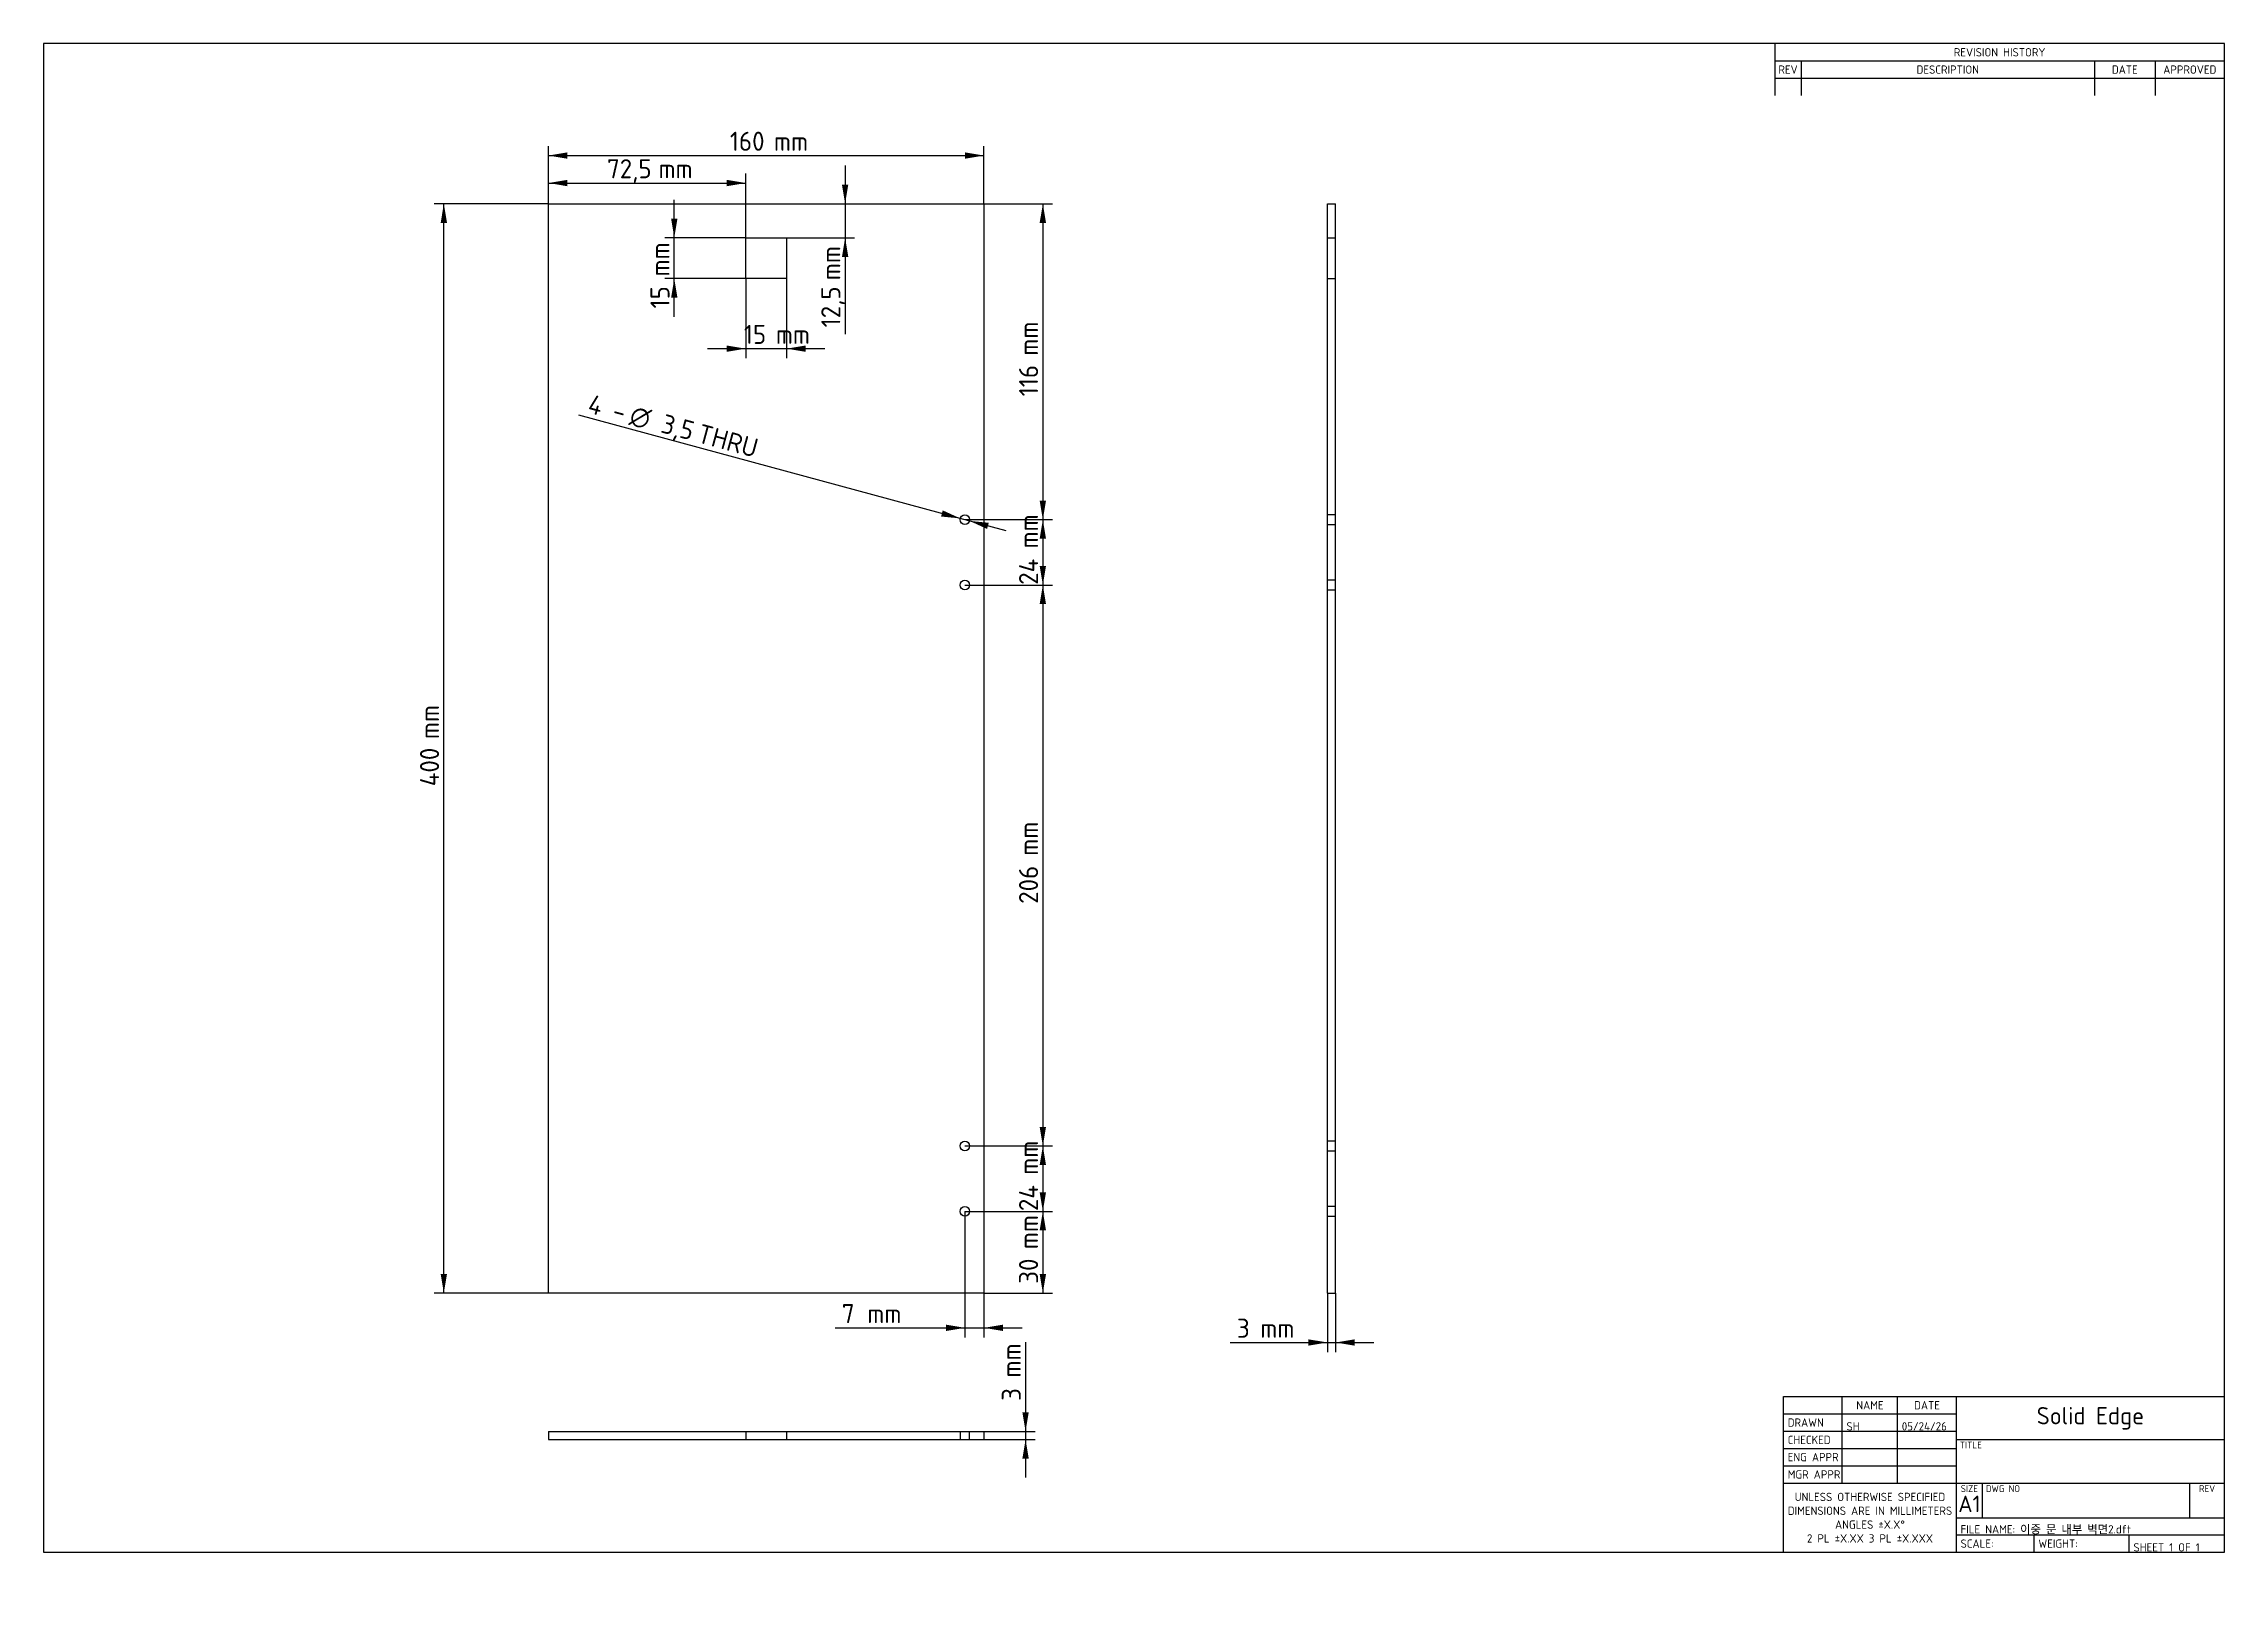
# Model space of a CAD drawing. Header units: millimetres. Extents: x 20 to 821, y 0 to 574.
import ezdxf
from ezdxf.entities.mleader import LeaderData, LeaderLine
from ezdxf.enums import TextEntityAlignment as Align
from ezdxf.lldxf.tags import DXFTag
from ezdxf.math import Vec2, Vec3

# ---------------------------------------------------------------- set-up
doc = ezdxf.new("R2010")
doc.units = ezdxf.units.MM
doc.layers.add('기본값', color=7, linetype='Continuous')
doc.layers.add('이중_문_내부_벽면2', color=7, linetype='Continuous')
doc.styles.add('SEACAD_Solid_Edge_ISO', font='seiso.ttf')
doc.styles.add('SEACAD_Solid_Edge_ISO1_Symbols', font='semeci1.ttf')
tags = doc.linetypes.add('HIDDEN2', pattern=[4.7625, 3.175, -1.5875]).pattern_tags.tags
tags[6:7] = [DXFTag(74, 4), DXFTag(75, 0), DXFTag(340, '0'), DXFTag(46, 0.0), DXFTag(50, 0.0), DXFTag(44, 0.0), DXFTag(45, 0.0)]
tags[4:5] = [DXFTag(74, 4), DXFTag(75, 0), DXFTag(340, '0'), DXFTag(46, 0.0), DXFTag(50, 0.0), DXFTag(44, 0.0), DXFTag(45, 0.0)]
doc.dimstyles.new('ISO_(mm)', dxfattribs={"dimtxt": 7, "dimasz": 7, "dimexe": 3.5, "dimexo": 0, "dimgap": 1.75, "dimtad": 1, "dimtxsty": 'SEACAD_Solid_Edge_ISO', "dimblk1": '_SE_FILLED', "dimblk2": '_SE_FILLED', "dimsah": 1, "dimcen": 3.5, "dimadec": 0, "dimazin": 0, "dimtfac": 0.5, "dimtmove": 0, "dimatfit": 3, "dimfxl": 1, "dimarcsym": 0})

# ---------------------------------------------------------------- blocks, each defined once
blk = doc.blocks.new('SE')
at = {"layer": '이중_문_내부_벽면2', "color": 7, "linetype": 'Continuous'}
for p, q in [((205.39, 515.19), (365.39, 515.19)), ((205.39, 115.19), (205.39, 515.19)), ((365.39, 515.19), (365.39, 115.19)), ((277.89, 487.69), (277.89, 502.69)), ((277.89, 502.69), (292.89, 502.69)), ((292.89, 502.69), (292.89, 487.69)), ((292.89, 487.69), (277.89, 487.69)), ((365.39, 115.19), (205.39, 115.19))]:
    blk.add_line(p, q, dxfattribs=at)
for centre in [(358.39, 399.19), (358.39, 375.19), (358.39, 169.19), (358.39, 145.19)]:
    blk.add_circle(centre, 1.75, dxfattribs=at)
blk = doc.blocks.new('SE1')
at = {"layer": '이중_문_내부_벽면2', "color": 7, "linetype": 'Continuous'}
for p, q in [((205.39, 64.4), (365.39, 64.4)), ((205.39, 64.4), (205.39, 61.4)), ((365.39, 64.4), (365.39, 61.4)), ((205.39, 61.4), (365.39, 61.4))]:
    blk.add_line(p, q, dxfattribs=at)
at = {"layer": '이중_문_내부_벽면2', "color": 7, "linetype": 'HIDDEN2'}
for p, q in [((277.89, 64.4), (277.89, 61.4)), ((292.89, 64.4), (292.89, 61.4)), ((356.64, 64.4), (356.64, 61.4)), ((360.14, 61.4), (360.14, 64.4))]:
    blk.add_line(p, q, dxfattribs=at)
blk = doc.blocks.new('SE2')
at = {"layer": '이중_문_내부_벽면2', "color": 7, "linetype": 'Continuous'}
for p, q in [((491.57, 115.19), (491.57, 515.19)), ((491.57, 515.19), (494.57, 515.19)), ((494.57, 115.19), (494.57, 515.19)), ((491.57, 115.19), (494.57, 115.19))]:
    blk.add_line(p, q, dxfattribs=at)
at = {"layer": '이중_문_내부_벽면2', "color": 7, "linetype": 'HIDDEN2'}
for p, q in [((491.57, 502.69), (494.57, 502.69)), ((491.57, 487.69), (494.57, 487.69)), ((494.57, 400.94), (491.57, 400.94)), ((491.57, 397.44), (494.57, 397.44)), ((494.57, 376.94), (491.57, 376.94)), ((491.57, 373.44), (494.57, 373.44)), ((494.57, 170.94), (491.57, 170.94)), ((491.57, 167.44), (494.57, 167.44)), ((494.57, 146.94), (491.57, 146.94)), ((491.57, 143.44), (494.57, 143.44))]:
    blk.add_line(p, q, dxfattribs=at)
blk = doc.blocks.new('DMBLK162')
at = {"layer": '기본값', "linetype": 'Continuous'}
for points in [[(212.39, 534.06), (205.39, 532.9), (212.39, 531.73)], [(358.39, 534.06), (358.39, 531.73), (365.39, 532.9)]]:
    blk.add_hatch(color=7, dxfattribs=at).paths.add_polyline_path(points)
at = {"layer": '기본값', "color": 7, "linetype": 'Continuous'}
for p, q in [((205.39, 515.19), (205.39, 536.4)), ((205.39, 532.9), (365.39, 532.9)), ((365.39, 515.19), (365.39, 536.4))]:
    blk.add_line(p, q, dxfattribs=at)
at = {"layer": '기본값', "color": 7, "linetype": 'Continuous', "style": 'SEACAD_Solid_Edge_ISO'}
for s, p in [('160', (272.05, 541.65)), ('mm', (288.24, 541.65))]:
    blk.add_text(s, height=7, dxfattribs=at).set_placement(p, align=Align.TOP_LEFT)
blk = doc.blocks.new('_SE_FILLED')
at = {"color": 0}
blk.add_line((0, 0), (-1, 0), dxfattribs=at)
blk.add_solid([(0, 0), (-1, -0.1665), (-1, 0.1665), (0, 0)], dxfattribs=at)
blk = doc.blocks.new('DMBLK163')
at = {"layer": '기본값', "linetype": 'Continuous'}
for points in [[(165.84, 508.19), (168.17, 508.19), (167, 515.19)], [(165.84, 122.19), (167, 115.19), (168.17, 122.19)]]:
    blk.add_hatch(color=7, dxfattribs=at).paths.add_polyline_path(points)
at = {"layer": '기본값', "color": 7, "linetype": 'Continuous'}
for p, q in [((205.39, 515.19), (163.5, 515.19)), ((167, 115.19), (167, 515.19)), ((205.39, 115.19), (163.5, 115.19))]:
    blk.add_line(p, q, dxfattribs=at)
at = {"layer": '기본값', "color": 7, "linetype": 'Continuous', "style": 'SEACAD_Solid_Edge_ISO'}
for s, p in [('mm', (158.25, 318.59)), ('400', (158.25, 301.28))]:
    blk.add_text(s, height=7, rotation=90, dxfattribs=at).set_placement(p, align=Align.TOP_LEFT)
blk = doc.blocks.new('DMBLK164')
at = {"layer": '기본값', "linetype": 'Continuous'}
for points in [[(315.56, 522.19), (313.23, 522.19), (314.39, 515.19)], [(315.56, 495.69), (314.39, 502.69), (313.23, 495.69)]]:
    blk.add_hatch(color=7, dxfattribs=at).paths.add_polyline_path(points)
at = {"layer": '기본값', "color": 7, "linetype": 'Continuous'}
for p, q in [((314.39, 529.19), (314.39, 467.35)), ((292.89, 502.69), (317.89, 502.69))]:
    blk.add_line(p, q, dxfattribs=at)
at = {"layer": '기본값', "color": 7, "linetype": 'Continuous', "style": 'SEACAD_Solid_Edge_ISO'}
for s, p in [('mm', (305.64, 487.11)), ('12,5', (305.64, 469.8))]:
    blk.add_text(s, height=7, rotation=90, dxfattribs=at).set_placement(p, align=Align.TOP_LEFT)
blk = doc.blocks.new('DMBLK165')
at = {"layer": '기본값', "linetype": 'Continuous'}
for points in [[(250.48, 509.69), (251.64, 502.69), (252.81, 509.69)], [(250.48, 480.69), (252.81, 480.69), (251.64, 487.69)]]:
    blk.add_hatch(color=7, dxfattribs=at).paths.add_polyline_path(points)
at = {"layer": '기본값', "color": 7, "linetype": 'Continuous'}
for p, q in [((251.64, 473.69), (251.64, 516.69)), ((277.89, 502.69), (248.14, 502.69)), ((277.89, 487.69), (248.14, 487.69))]:
    blk.add_line(p, q, dxfattribs=at)
at = {"layer": '기본값', "color": 7, "linetype": 'Continuous', "style": 'SEACAD_Solid_Edge_ISO'}
for s, p in [('mm', (242.89, 488.48)), ('15', (242.89, 476.74))]:
    blk.add_text(s, height=7, rotation=90, dxfattribs=at).set_placement(p, align=Align.TOP_LEFT)
blk = doc.blocks.new('DMBLK166')
at = {"layer": '기본값', "linetype": 'Continuous'}
for points in [[(270.89, 460.82), (277.89, 461.98), (270.89, 463.15)], [(299.89, 460.82), (299.89, 463.15), (292.89, 461.98)]]:
    blk.add_hatch(color=7, dxfattribs=at).paths.add_polyline_path(points)
at = {"layer": '기본값', "color": 7, "linetype": 'Continuous'}
for p, q in [((277.89, 487.69), (277.89, 458.48)), ((292.89, 487.69), (292.89, 458.48)), ((306.89, 461.98), (263.89, 461.98))]:
    blk.add_line(p, q, dxfattribs=at)
at = {"layer": '기본값', "color": 7, "linetype": 'Continuous', "style": 'SEACAD_Solid_Edge_ISO'}
for s, p in [('15', (277.2, 470.73)), ('mm', (288.94, 470.73))]:
    blk.add_text(s, height=7, dxfattribs=at).set_placement(p, align=Align.TOP_LEFT)
blk = doc.blocks.new('DMBLK167')
at = {"layer": '기본값', "linetype": 'Continuous'}
for points in [[(351.39, 101.24), (358.39, 102.41), (351.39, 103.58)], [(372.39, 101.24), (372.39, 103.58), (365.39, 102.41)]]:
    blk.add_hatch(color=7, dxfattribs=at).paths.add_polyline_path(points)
at = {"layer": '기본값', "color": 7, "linetype": 'Continuous'}
for p, q in [((358.39, 145.19), (358.39, 98.91)), ((365.39, 115.19), (365.39, 98.91)), ((310.74, 102.41), (379.39, 102.41))]:
    blk.add_line(p, q, dxfattribs=at)
at = {"layer": '기본값', "color": 7, "linetype": 'Continuous', "style": 'SEACAD_Solid_Edge_ISO'}
for s, p in [('7', (313.19, 111.16)), ('mm', (322.54, 111.16))]:
    blk.add_text(s, height=7, dxfattribs=at).set_placement(p, align=Align.TOP_LEFT)
blk = doc.blocks.new('DMBLK168')
at = {"layer": '기본값', "linetype": 'Continuous'}
for points in [[(388.19, 138.19), (387.02, 145.19), (385.85, 138.19)], [(388.19, 122.19), (385.85, 122.19), (387.02, 115.19)]]:
    blk.add_hatch(color=7, dxfattribs=at).paths.add_polyline_path(points)
at = {"layer": '기본값', "color": 7, "linetype": 'Continuous'}
for p, q in [((358.39, 145.19), (390.52, 145.19)), ((387.02, 145.19), (387.02, 115.19)), ((365.39, 115.19), (390.52, 115.19))]:
    blk.add_line(p, q, dxfattribs=at)
at = {"layer": '기본값', "color": 7, "linetype": 'Continuous', "style": 'SEACAD_Solid_Edge_ISO'}
for s, p in [('mm', (378.27, 131.29)), ('30', (378.27, 118.59))]:
    blk.add_text(s, height=7, rotation=90, dxfattribs=at).set_placement(p, align=Align.TOP_LEFT)
blk = doc.blocks.new('DMBLK169')
at = {"layer": '기본값', "linetype": 'Continuous'}
for points in [[(388.19, 162.19), (387.02, 169.19), (385.85, 162.19)], [(388.19, 152.19), (385.85, 152.19), (387.02, 145.19)]]:
    blk.add_hatch(color=7, dxfattribs=at).paths.add_polyline_path(points)
at = {"layer": '기본값', "color": 7, "linetype": 'Continuous'}
for p, q in [((358.39, 169.19), (390.52, 169.19)), ((387.02, 169.19), (387.02, 145.19)), ((358.39, 145.19), (390.52, 145.19))]:
    blk.add_line(p, q, dxfattribs=at)
at = {"layer": '기본값', "color": 7, "linetype": 'Continuous', "style": 'SEACAD_Solid_Edge_ISO'}
for s, p in [('mm', (378.27, 158.6)), ('24', (378.27, 145.27))]:
    blk.add_text(s, height=7, rotation=90, dxfattribs=at).set_placement(p, align=Align.TOP_LEFT)
blk = doc.blocks.new('DMBLK170')
at = {"layer": '기본값', "linetype": 'Continuous'}
for points in [[(388.19, 368.19), (387.02, 375.19), (385.85, 368.19)], [(388.19, 176.19), (385.85, 176.19), (387.02, 169.19)]]:
    blk.add_hatch(color=7, dxfattribs=at).paths.add_polyline_path(points)
at = {"layer": '기본값', "color": 7, "linetype": 'Continuous'}
for p, q in [((358.39, 375.19), (390.52, 375.19)), ((387.02, 375.19), (387.02, 169.19)), ((358.39, 169.19), (390.52, 169.19))]:
    blk.add_line(p, q, dxfattribs=at)
at = {"layer": '기본값', "color": 7, "linetype": 'Continuous', "style": 'SEACAD_Solid_Edge_ISO'}
for s, p in [('mm', (378.27, 275.75)), ('206', (378.27, 258.12))]:
    blk.add_text(s, height=7, rotation=90, dxfattribs=at).set_placement(p, align=Align.TOP_LEFT)
blk = doc.blocks.new('DMBLK171')
at = {"layer": '기본값', "linetype": 'Continuous'}
for points in [[(388.19, 392.19), (387.02, 399.19), (385.85, 392.19)], [(388.19, 382.19), (385.85, 382.19), (387.02, 375.19)]]:
    blk.add_hatch(color=7, dxfattribs=at).paths.add_polyline_path(points)
at = {"layer": '기본값', "color": 7, "linetype": 'Continuous'}
for p, q in [((358.39, 399.19), (390.52, 399.19)), ((387.02, 399.19), (387.02, 375.19)), ((358.39, 375.19), (390.52, 375.19))]:
    blk.add_line(p, q, dxfattribs=at)
at = {"layer": '기본값', "color": 7, "linetype": 'Continuous', "style": 'SEACAD_Solid_Edge_ISO'}
for s, p in [('mm', (378.27, 388.6)), ('24', (378.27, 375.27))]:
    blk.add_text(s, height=7, rotation=90, dxfattribs=at).set_placement(p, align=Align.TOP_LEFT)
blk = doc.blocks.new('DMBLK172')
at = {"layer": '기본값', "linetype": 'Continuous'}
for points in [[(388.19, 508.19), (387.02, 515.19), (385.85, 508.19)], [(388.19, 406.19), (385.85, 406.19), (387.02, 399.19)]]:
    blk.add_hatch(color=7, dxfattribs=at).paths.add_polyline_path(points)
at = {"layer": '기본값', "color": 7, "linetype": 'Continuous'}
for p, q in [((365.39, 515.19), (390.52, 515.19)), ((387.02, 515.19), (387.02, 399.19)), ((358.39, 399.19), (390.52, 399.19))]:
    blk.add_line(p, q, dxfattribs=at)
at = {"layer": '기본값', "color": 7, "linetype": 'Continuous', "style": 'SEACAD_Solid_Edge_ISO'}
for s, p in [('mm', (378.27, 459.4)), ('116', (378.27, 444.48))]:
    blk.add_text(s, height=7, rotation=90, dxfattribs=at).set_placement(p, align=Align.TOP_LEFT)
blk = doc.blocks.new('DMBLK173')
at = {"layer": '기본값', "linetype": 'Continuous'}
for points in [[(381.84, 71.4), (379.5, 71.4), (380.67, 64.4)], [(381.84, 54.4), (380.67, 61.4), (379.5, 54.4)]]:
    blk.add_hatch(color=7, dxfattribs=at).paths.add_polyline_path(points)
at = {"layer": '기본값', "color": 7, "linetype": 'Continuous'}
for p, q in [((380.67, 97.1), (380.67, 47.4)), ((365.39, 64.4), (384.17, 64.4)), ((365.39, 61.4), (384.17, 61.4))]:
    blk.add_line(p, q, dxfattribs=at)
at = {"layer": '기본값', "color": 7, "linetype": 'Continuous', "style": 'SEACAD_Solid_Edge_ISO'}
for s, p in [('mm', (371.92, 84.15)), ('3', (371.92, 75.59))]:
    blk.add_text(s, height=7, rotation=90, dxfattribs=at).set_placement(p, align=Align.TOP_LEFT)
blk = doc.blocks.new('DMBLK174')
at = {"layer": '기본값', "linetype": 'Continuous'}
for points in [[(484.57, 95.86), (491.57, 97.03), (484.57, 98.19)], [(501.57, 95.86), (501.57, 98.19), (494.57, 97.03)]]:
    blk.add_hatch(color=7, dxfattribs=at).paths.add_polyline_path(points)
at = {"layer": '기본값', "color": 7, "linetype": 'Continuous'}
for p, q in [((491.57, 115.19), (491.57, 93.53)), ((494.57, 115.19), (494.57, 93.53)), ((455.87, 97.03), (508.57, 97.03))]:
    blk.add_line(p, q, dxfattribs=at)
at = {"layer": '기본값', "color": 7, "linetype": 'Continuous', "style": 'SEACAD_Solid_Edge_ISO'}
for s, p in [('3', (458.32, 105.78)), ('mm', (466.88, 105.78))]:
    blk.add_text(s, height=7, dxfattribs=at).set_placement(p, align=Align.TOP_LEFT)
blk = doc.blocks.new('DMBLK175')
at = {"layer": '기본값', "linetype": 'Continuous'}
for points in [[(212.39, 523.97), (205.39, 522.81), (212.39, 521.64)], [(270.89, 523.97), (270.89, 521.64), (277.89, 522.81)]]:
    blk.add_hatch(color=7, dxfattribs=at).paths.add_polyline_path(points)
at = {"layer": '기본값', "color": 7, "linetype": 'Continuous'}
for p, q in [((205.39, 515.19), (205.39, 526.31)), ((205.39, 522.81), (277.89, 522.81)), ((277.89, 502.69), (277.89, 526.31))]:
    blk.add_line(p, q, dxfattribs=at)
at = {"layer": '기본값', "color": 7, "linetype": 'Continuous', "style": 'SEACAD_Solid_Edge_ISO'}
for s, p in [('72,5', (226.94, 531.56)), ('mm', (245.84, 531.56))]:
    blk.add_text(s, height=7, dxfattribs=at).set_placement(p, align=Align.TOP_LEFT)
blk = doc.blocks.new('DMBLK176')
at = {"layer": '기본값', "linetype": 'Continuous'}
for points in [[(349.64, 400.35), (356.7, 399.65), (350.25, 402.6)], [(366.54, 395.78), (367.14, 398.03), (360.08, 398.73)]]:
    blk.add_hatch(color=7, dxfattribs=at).paths.add_polyline_path(points)
at = {"layer": '기본값', "color": 7, "linetype": 'Continuous'}
for p, q in [((356.7, 399.65), (216.63, 437.54)), ((373.6, 395.08), (356.7, 399.65))]:
    blk.add_line(p, q, dxfattribs=at)
for s, style, p in [('4 -', 'SEACAD_Solid_Edge_ISO', (221.28, 445.34)), ('O', 'SEACAD_Solid_Edge_ISO1_Symbols', (236.6, 441.2)), ('3,5', 'SEACAD_Solid_Edge_ISO', (248.18, 438.07)), ('THRU', 'SEACAD_Solid_Edge_ISO', (261.51, 434.46))]:
    blk.add_text(s, height=7, rotation=344.86313, dxfattribs=dict(at, style=style)).set_placement(p, align=Align.TOP_LEFT)
blk = doc.blocks.new('_Dot')
at = {"color": 0, "linetype": 'ByBlock', "lineweight": -2}
blk.add_line((-0.5, 0), (-1, 0), dxfattribs=at)
at = {"color": 0, "linetype": 'ByBlock', "const_width": 0.5}
blk.add_lwpolyline([(-0.25, 0, 1), (0.25, 0, 1)], format="xyb", close=True, dxfattribs=at)

msp = doc.modelspace()

# ---------------------------------------------------------------- linework, layer by layer
at = {"layer": '기본값', "color": 7, "linetype": 'Continuous'}
for p, q in [((821, 574), (20, 574)), ((20, 574), (20, 20)), ((655.9, 574), (655.9, 554.95)), ((821, 20), (821, 574)), ((655.9, 567.65), (821, 567.65)), ((655.9, 561.3), (821, 561.3)), ((665.552, 567.65), (665.552, 554.95)), ((773.248, 567.65), (773.248, 554.95)), ((795.6, 567.65), (795.6, 554.95)), ((659.075, 20), (659.075, 77.15)), ((659.075, 77.15), (821, 77.15)), ((680.665, 45.4), (680.665, 77.15)), ((700.985, 45.4), (700.985, 77.15)), ((722.575, 20), (722.575, 77.15)), ((659.075, 70.8), (722.575, 70.8)), ((659.075, 64.45), (722.575, 64.45)), ((659.075, 58.1), (722.575, 58.1)), ((722.575, 61.402), (821, 61.402)), ((659.075, 51.75), (722.575, 51.75)), ((659.075, 45.4), (821, 45.4)), ((732.1, 32.7), (732.1, 45.4)), ((808.3, 32.7), (808.3, 45.4)), ((722.575, 32.7), (821, 32.7)), ((722.575, 26.35), (821, 26.35)), ((751.15, 20), (751.15, 26.35)), ((786.075, 20), (786.075, 26.35)), ((20, 20), (821, 20))]:
    msp.add_line(p, q, dxfattribs=at)

# ---------------------------------------------------------------- block references
at = {"layer": '기본값'}
for name in ['SE', 'SE2', 'SE1']:
    msp.add_blockref(name, (0, 0), dxfattribs=at)

# ---------------------------------------------------------------- texts
for s, insert, char_height, width, attachment_point in [('{\\fSolid Edge ISO|b0||i0||c0|p34;\\C7;\\H3.048;\\W1.;REVISION HISTORY}', (738.45, 570.825), 3.048, 165.1, 5), ('{\\fSolid Edge ISO|b0||i0||c0|p34;\\C7;\\H3.048;\\W1.;REV}', (660.726, 564.475), 3.048, 9.652, 5), ('{\\fSolid Edge ISO|b0||i0||c0|p34;\\C7;\\H3.048;\\W1.;DESCRIPTION}', (719.4, 564.475), 3.048, 107.696, 5), ('{\\fSolid Edge ISO|b0||i0||c0|p34;\\C7;\\H3.048;\\W1.;DATE}', (784.424, 564.475), 3.048, 22.352, 5), ('{\\fSolid Edge ISO|b0||i0||c0|p34;\\C7;\\H3.048;\\W1.;APPROVED}', (808.3, 564.475), 3.048, 25.4, 5), ('{\\fSolid Edge ISO|b0||i0||c0|p34;\\C7;\\H3.048;\\W1.;NAME}', (690.825, 73.975), 3.048, 20.32, 5), ('{\\fSolid Edge ISO|b0||i0||c0|p34;\\C7;\\H3.048;\\W1.;DATE}', (711.78, 73.975), 3.048, 21.59, 5), ('{\\fSolid Edge ISO|b1||i0||c0|p34;\\C7;\\H6.35;\\W1.;Solid Edge}', (771.788, 69.181), 6.35, 98.425, 5), ('{\\fSolid Edge ISO|b0||i0||c0|p34;\\C7;\\H3.048;\\W1.;DRAWN}', (660.599, 67.625), 3.048, 20.066, 4), ('{\\fSolid Edge ISO|b0||i0||c0|p34;\\C7;\\H3.048;\\W1.;CHECKED}', (660.599, 61.275), 3.048, 20.066, 4), ('{\\fSolid Edge ISO|b0||i0||c0|p34;\\C7;\\H3.048;\\W1.;ENG APPR}', (660.599, 54.925), 3.048, 20.066, 4), ('{\\fSolid Edge ISO|b0||i0||c0|p34;\\C7;\\H2.54;\\W1.;TITLE}', (723.845, 60.652), 2.54, 97.155, 1), ('{\\fSolid Edge ISO|b0||i0||c0|p34;\\C7;\\H3.048;\\W1.;MGR APPR}', (660.599, 48.575), 3.048, 20.066, 4), ('{\\fSolid Edge ISO|b0||i0||c0|p34;\\C7;\\H3.048;\\W1.;UNLESS OTHERWISE SPECIFIED\\P}{\\fSolid Edge ISO|b0||i0||c0|p34;\\C7;\\H3.048;\\W1.;DIMENSIONS ARE IN MILLIMETERS\\P}{\\fSolid Edge ISO|b0||i0||c0|p34;\\C7;\\H3.048;\\W1.;ANGLES ±X.X°\\P}{\\fSolid Edge ISO|b0||i0||c0|p34;\\C7;\\H3.048;\\W1.;2 PL ±X.XX 3 PL ±X.XXX}', (690.825, 32.7), 3.048, 63.5, 5), ('{\\fSolid Edge ISO|b1||i0||c0|p34;\\C7;\\H6.096;\\W1.;A1}', (727.337, 37.78), 6.096, 9.525, 5), ('{\\fSolid Edge ISO|b0||i0||c0|p34;\\C7;\\H2.54;\\W1.;SIZE}', (727.337, 44.65), 2.54, 9.525, 2), ('{\\fSolid Edge ISO|b0||i0||c0|p34;\\C7;\\H2.54;\\W1.;DWG NO}', (733.37, 44.65), 2.54, 74.93, 1), ('{\\fSolid Edge ISO|b0||i0||c0|p34;\\C7;\\H2.54;\\W1.;REV}', (814.65, 44.65), 2.54, 12.7, 2), ('{\\fSolid Edge ISO|b0||i0||c0|p34;\\C7;\\H3.048;\\W1.;SCALE:}', (724.099, 23.175), 3.048, 27.051, 4), ('{\\fSolid Edge ISO|b0||i0||c0|p34;\\C7;\\H3.048;\\W1.;WEIGHT:}', (752.674, 23.175), 3.048, 33.401, 4)]:
    msp.add_mtext(s, dxfattribs=dict(at, insert=insert, char_height=char_height, width=width, attachment_point=attachment_point))

# ---------------------------------------------------------------- dimensions: what is measured, and where the dimension line sits
at = {"layer": '기본값', "color": 7, "linetype": 'Continuous'}
for base, p1, p2, angle, picture, middle, dimtype in [((205.393, 532.896), (205.393, 515.188), (365.393, 515.188), 0, 'DMBLK162', (285.393, 532.896), 161), ((314.395, 502.688), (205.393, 515.188), (292.893, 502.688), 90, 'DMBLK164', (314.395, 500.061), 160), ((167.003, 115.188), (205.393, 115.188), (205.393, 515.188), 90, 'DMBLK163', (167.003, 315.188), 161), ((251.645, 487.688), (277.893, 487.688), (277.893, 502.688), 90, 'DMBLK165', (251.645, 487.857), 161), ((387.018, 399.188), (365.393, 515.188), (358.393, 399.188), 90, 'DMBLK172', (387.018, 457.188), 160), ((387.018, 399.188), (358.393, 399.188), (358.393, 375.188), 270, 'DMBLK171', (387.018, 387.188), 161), ((387.018, 375.188), (358.393, 375.188), (358.393, 169.188), 270, 'DMBLK170', (387.018, 272.188), 161), ((387.018, 169.188), (358.393, 169.188), (358.393, 145.188), 270, 'DMBLK169', (387.018, 157.188), 161), ((387.018, 115.188), (358.393, 145.188), (365.393, 115.188), 90, 'DMBLK168', (387.018, 130.188), 160), ((491.569, 97.026), (491.569, 115.188), (494.569, 115.188), 0, 'DMBLK174', (479.827, 97.026), 161), ((380.669, 64.404), (365.393, 64.404), (365.393, 61.404), 270, 'DMBLK173', (380.669, 73.138), 161)]:
    dim = msp.add_linear_dim(base=base, p1=p1, p2=p2, angle=angle, text='\\A1;<> mm', dimstyle='ISO_(mm)', dxfattribs=at)
    dim.commit()
    dim.dimension.update_dxf_attribs({"geometry": picture, "text_midpoint": middle, "dimtype": dimtype})
for base, p1, p2, picture, middle in [((277.893, 522.807), (205.393, 515.188), (277.893, 502.688), 'DMBLK175', (241.643, 522.807)), ((277.893, 461.983), (292.893, 487.688), (277.893, 487.688), 'DMBLK166', (288.323, 461.983)), ((365.393, 102.41), (358.393, 145.188), (365.393, 115.188), 'DMBLK167', (335.493, 102.41))]:
    dim = msp.add_linear_dim(base=base, p1=p1, p2=p2, text='\\A1;<> mm', dimstyle='ISO_(mm)', dxfattribs=at)
    dim.commit()
    dim.dimension.update_dxf_attribs({"geometry": picture, "text_midpoint": middle, "dimtype": 160})
dim = msp.add_diameter_dim_2p(p1=(360.083, 398.731), p2=(356.704, 399.645), text='\\A1;4 - <> THRU', dimstyle='ISO_(mm)', override={"dimtmove": 1, "dimtolj": 1}, dxfattribs=at)
dim.commit()
dim.dimension.update_dxf_attribs({"geometry": 'DMBLK176', "text_midpoint": (277.715, 421.013), "dimtype": 163})

# ---------------------------------------------------------------- leaders
ml = msp.add_multileader_mtext('Standard', dxfattribs=at)
ml.set_content('{\\pxsm0.9;\\fSolid Edge ISO|b0||i0||c0|p34;\\W1.;SH\\P}', color=256)
ml.set_leader_properties()
ml.set_arrow_properties(name='DOT')
ml.build(insert=Vec2(0, 0))
ml.multileader.update_dxf_attribs({"leader_type": 0, "dogleg_length": 0, "arrow_head_size": 3.048})
ctx = ml.context
ctx.base_point, ctx.char_height, ctx.arrow_head_size = Vec3(0, 0), 3.048, 3.048
ctx.mtext.insert = Vec3(682.189, 67.743)
ml = msp.add_multileader_mtext('Standard', dxfattribs=at)
ml.set_content('{\\pxsm0.9;\\fSolid Edge ISO|b0||i0||c0|p34;\\W1.;05/24/26\\P}', color=256)
ml.set_leader_properties()
ml.set_arrow_properties(name='DOT')
ml.build(insert=Vec2(0, 0))
ml.multileader.update_dxf_attribs({"leader_type": 0, "dogleg_length": 0, "arrow_head_size": 3.048})
ctx = ml.context
ctx.base_point, ctx.char_height, ctx.arrow_head_size = Vec3(0, 0), 3.048, 3.048
ctx.mtext.insert = Vec3(702.509, 67.765)
ml = msp.add_multileader_mtext('Standard', dxfattribs=at)
ml.set_content('{\\pxsm0.9;\\fSolid Edge ISO|b0||i0||c0|p34;\\W1.;FILE NAME: 이중 문 내부 벽면2.dft\\P}', color=256)
ml.set_leader_properties()
ml.set_arrow_properties(name='DOT')
ml.build(insert=Vec2(0, 0))
ml.multileader.update_dxf_attribs({"leader_type": 0, "dogleg_length": 0, "arrow_head_size": 3.048})
ctx = ml.context
ctx.base_point, ctx.char_height, ctx.arrow_head_size = Vec3(0, 0), 3.048, 3.048
ctx.mtext.insert = Vec3(724.099, 29.944)
ml = msp.add_multileader_mtext('Standard', dxfattribs=at)
ml.set_content('{\\pxsm0.9;\\fSolid Edge ISO|b0||i0||c0|p34;\\W1.;SHEET 1 OF 1\\P}', color=256)
ml.set_leader_properties()
ml.set_arrow_properties(name='DOT')
ml.build(insert=Vec2(0, 0))
ml.multileader.update_dxf_attribs({"leader_type": 0, "dogleg_length": 0, "arrow_head_size": 3.048})
ctx = ml.context
ctx.base_point, ctx.char_height, ctx.arrow_head_size = Vec3(0, 0), 3.048, 3.048
ctx.mtext.insert = Vec3(787.599, 23.315)

doc.saveas('drawing.dxf')
